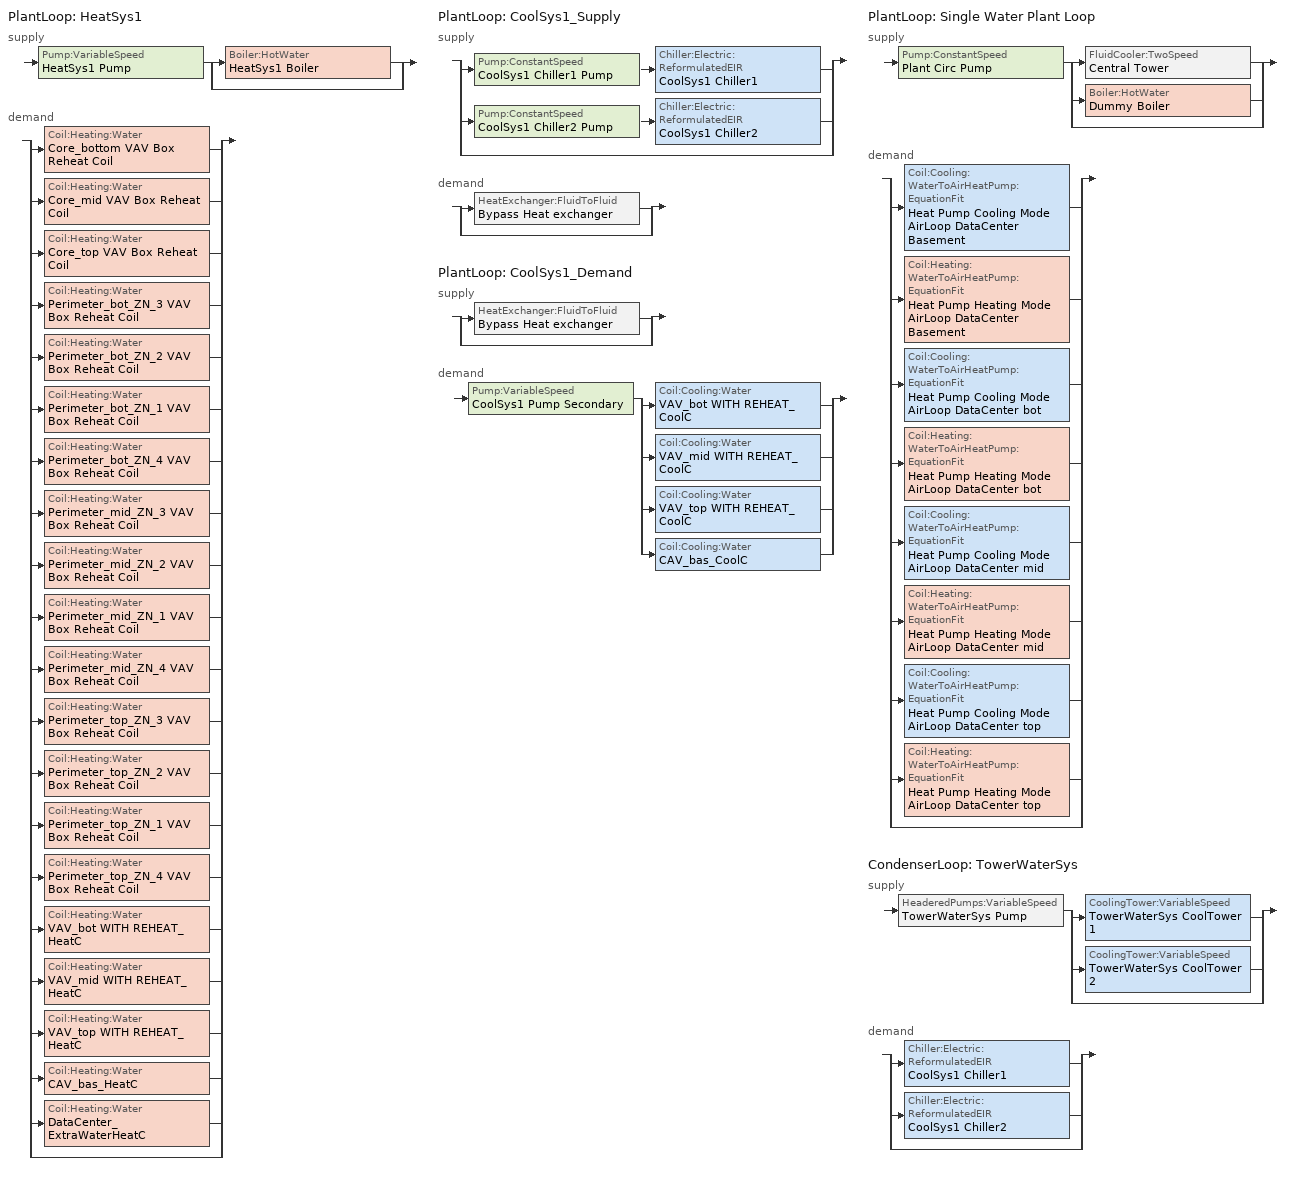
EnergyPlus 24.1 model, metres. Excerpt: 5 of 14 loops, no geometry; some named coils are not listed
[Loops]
PlantLoop 'HeatSys1'
 supply: Pump:VariableSpeed 'HeatSys1 Pump' > split
  | Boiler:HotWater 'HeatSys1 Boiler'
  | bypass
 demand: split
  | Coil:Heating:Water 'Core_bottom VAV Box Reheat Coil'
  | Coil:Heating:Water 'Core_mid VAV Box Reheat Coil'
  | Coil:Heating:Water 'Core_top VAV Box Reheat Coil'
  | Coil:Heating:Water 'Perimeter_bot_ZN_3 VAV Box Reheat Coil'
  | Coil:Heating:Water 'Perimeter_bot_ZN_2 VAV Box Reheat Coil'
  | Coil:Heating:Water 'Perimeter_bot_ZN_1 VAV Box Reheat Coil'
  | Coil:Heating:Water 'Perimeter_bot_ZN_4 VAV Box Reheat Coil'
  | Coil:Heating:Water 'Perimeter_mid_ZN_3 VAV Box Reheat Coil'
  | Coil:Heating:Water 'Perimeter_mid_ZN_2 VAV Box Reheat Coil'
  | Coil:Heating:Water 'Perimeter_mid_ZN_1 VAV Box Reheat Coil'
  | Coil:Heating:Water 'Perimeter_mid_ZN_4 VAV Box Reheat Coil'
  | Coil:Heating:Water 'Perimeter_top_ZN_3 VAV Box Reheat Coil'
  | Coil:Heating:Water 'Perimeter_top_ZN_2 VAV Box Reheat Coil'
  | Coil:Heating:Water 'Perimeter_top_ZN_1 VAV Box Reheat Coil'
  | Coil:Heating:Water 'Perimeter_top_ZN_4 VAV Box Reheat Coil'
  | Coil:Heating:Water 'VAV_bot WITH REHEAT_HeatC'
  | Coil:Heating:Water 'VAV_mid WITH REHEAT_HeatC'
  | Coil:Heating:Water 'VAV_top WITH REHEAT_HeatC'
  | Coil:Heating:Water 'CAV_bas_HeatC'
  | Coil:Heating:Water 'DataCenter_ExtraWaterHeatC'
  | bypass
PlantLoop 'CoolSys1_Supply'
 supply: split
  | Pump:ConstantSpeed 'CoolSys1 Chiller1 Pump' > Chiller:Electric:ReformulatedEIR 'CoolSys1 Chiller1'
  | Pump:ConstantSpeed 'CoolSys1 Chiller2 Pump' > Chiller:Electric:ReformulatedEIR 'CoolSys1 Chiller2'
  | bypass
 demand: split
  | HeatExchanger:FluidToFluid 'Bypass Heat exchanger'
  | bypass
PlantLoop 'CoolSys1_Demand'
 supply: split
  | HeatExchanger:FluidToFluid 'Bypass Heat exchanger'
  | bypass
 demand: Pump:VariableSpeed 'CoolSys1 Pump Secondary' > split
  | Coil:Cooling:Water 'VAV_bot WITH REHEAT_CoolC'
  | Coil:Cooling:Water 'VAV_mid WITH REHEAT_CoolC'
  | Coil:Cooling:Water 'VAV_top WITH REHEAT_CoolC'
  | Coil:Cooling:Water 'CAV_bas_CoolC'
PlantLoop 'Single Water Plant Loop'
 supply: Pump:ConstantSpeed 'Plant Circ Pump' > split
  | FluidCooler:TwoSpeed 'Central Tower'
  | Boiler:HotWater 'Dummy Boiler'
  | bypass
 demand: split
  | Coil:Cooling:WaterToAirHeatPump:EquationFit 'Heat Pump Cooling Mode AirLoop DataCenter Basement'
  | Coil:Heating:WaterToAirHeatPump:EquationFit 'Heat Pump Heating Mode AirLoop DataCenter Basement'
  | Coil:Cooling:WaterToAirHeatPump:EquationFit 'Heat Pump Cooling Mode AirLoop DataCenter bot'
  | Coil:Heating:WaterToAirHeatPump:EquationFit 'Heat Pump Heating Mode AirLoop DataCenter bot'
  | Coil:Cooling:WaterToAirHeatPump:EquationFit 'Heat Pump Cooling Mode AirLoop DataCenter mid'
  | Coil:Heating:WaterToAirHeatPump:EquationFit 'Heat Pump Heating Mode AirLoop DataCenter mid'
  | Coil:Cooling:WaterToAirHeatPump:EquationFit 'Heat Pump Cooling Mode AirLoop DataCenter top'
  | Coil:Heating:WaterToAirHeatPump:EquationFit 'Heat Pump Heating Mode AirLoop DataCenter top'
  | bypass
CondenserLoop 'TowerWaterSys'
 supply: HeaderedPumps:VariableSpeed 'TowerWaterSys Pump' > split
  | CoolingTower:VariableSpeed 'TowerWaterSys CoolTower 1'
  | CoolingTower:VariableSpeed 'TowerWaterSys CoolTower 2'
  | bypass
 demand: split
  | Chiller:Electric:ReformulatedEIR 'CoolSys1 Chiller1'
  | Chiller:Electric:ReformulatedEIR 'CoolSys1 Chiller2'
  | bypass
[Sizing:Plant]
Name | Loop Type | Design Loop Exit Temperature {C} | Loop Design Temperature Difference {deltaC} | Sizing Option | Zone Timesteps in Averaging Window | Coincident Sizing Factor Mode
HeatSys1 | Heating | 82 | 11
CoolSys1_Supply; CoolSys1_Demand | Cooling | 6.67 | 8.33
TowerWaterSys | Condenser | 29.4444 | 5.55556 | Coincident | 6 | GlobalCoolingSizingFactor
Single Water Plant Loop | Heating | 39 | 11
[Coil:Heating:Water] Availability Schedule=ALWAYS_ON; U-Factor Times Area Value {W/K}=AUTOSIZE; Maximum Water Flow Rate {m3/s}=AUTOSIZE; Performance Input Method=UFactorTimesAreaAndDesignWaterFlowRate; Rated Capacity {W}=AUTOSIZE; Rated Inlet Water Temperature {C}=82.2; Rated Inlet Air Temperature {C}=12.8; Rated Outlet Water Temperature {C}=71.1; Rated Outlet Air Temperature {C}=40
Core_bottom VAV Box Reheat Coil; Core_mid VAV Box Reheat Coil; Core_top VAV Box Reheat Coil; Perimeter_bot_ZN_3 VAV Box Reheat Coil; Perimeter_bot_ZN_2 VAV Box Reheat Coil; Perimeter_bot_ZN_1 VAV Box Reheat Coil; Perimeter_bot_ZN_4 VAV Box Reheat Coil; Perimeter_mid_ZN_3 VAV Box Reheat Coil; Perimeter_mid_ZN_2 VAV Box Reheat Coil; Perimeter_mid_ZN_1 VAV Box Reheat Coil; Perimeter_mid_ZN_4 VAV Box Reheat Coil; Perimeter_top_ZN_3 VAV Box Reheat Coil; Perimeter_top_ZN_2 VAV Box Reheat Coil; Perimeter_top_ZN_1 VAV Box Reheat Coil; Perimeter_top_ZN_4 VAV Box Reheat Coil
[Coil:Cooling:WaterToAirHeatPump:EquationFit] Rated Air Flow Rate {m3/s}=autosize; Rated Water Flow Rate {m3/s}=autosize; Gross Rated Total Cooling Capacity {W}=autosize; Gross Rated Sensible Cooling Capacity {W}=autosize; Rated Entering Water Temperature {C}=30; Rated Entering Air Dry-Bulb Temperature {C}=27; Rated Entering Air Wet-Bulb Temperature {C}=19; Part Load Fraction Correlation Curve=HPACCOOLPLFFPLR; Nominal Time for Condensate Removal to Begin {s}=0; Ratio of Initial Moisture Evaporation Rate and Steady State Latent Capacity=0; Maximum Cycling Rate {cycles/hr}=2.5; Latent Capacity Time Constant {s}=60; Fan Delay Time {s}=60
Name | Gross Rated Cooling COP {W/W} | Total Cooling Capacity Curve | Sensible Cooling Capacity Curve | Cooling Power Consumption Curve
Heat Pump Cooling Mode AirLoop DataCenter Basement | 3.87874 | WAHPCoolCapCurveTot 1 | WAHPCoolCapCurveSens 1 | WAHPCoolPowCurve 1
Heat Pump Cooling Mode AirLoop DataCenter bot | 4.00526 | WAHPCoolCapCurveTot 2 | WAHPCoolCapCurveSens 2 | WAHPCoolPowCurve 2
Heat Pump Cooling Mode AirLoop DataCenter mid | 4.00526 | WAHPCoolCapCurveTot 3 | WAHPCoolCapCurveSens 3 | WAHPCoolPowCurve 3
Heat Pump Cooling Mode AirLoop DataCenter top | 4.00526 | WAHPCoolCapCurveTot 4 | WAHPCoolCapCurveSens 4 | WAHPCoolPowCurve 4
[Coil:Heating:WaterToAirHeatPump:EquationFit] Rated Air Flow Rate {m3/s}=autosize; Rated Water Flow Rate {m3/s}=autosize; Gross Rated Heating Capacity {W}=autosize; Gross Rated Heating COP {W/W}=4.2; Rated Entering Water Temperature {C}=20; Rated Entering Air Dry-Bulb Temperature {C}=20; Ratio of Rated Heating Capacity to Rated Cooling Capacity=1; Part Load Fraction Correlation Curve=HPACHEATPLFFPLR
Name | Heating Capacity Curve | Heating Power Consumption Curve
Heat Pump HEATING Mode AirLoop DataCenter Basement | WAHPHeatCapCurve 1 | WAHPHeatPowCurve 1
Heat Pump HEATING Mode AirLoop DataCenter bot | WAHPHeatCapCurve 2 | WAHPHeatPowCurve 2
Heat Pump HEATING Mode AirLoop DataCenter mid | WAHPHeatCapCurve 3 | WAHPHeatPowCurve 3
Heat Pump HEATING Mode AirLoop DataCenter top | WAHPHeatCapCurve 4 | WAHPHeatPowCurve 4
[Pump:VariableSpeed] Motor Efficiency=0.909; Fraction of Motor Inefficiencies to Fluid Stream=0; Coefficient 1 of the Part Load Performance Curve=0; Coefficient 2 of the Part Load Performance Curve=0.0205; Coefficient 3 of the Part Load Performance Curve=0.4101; Coefficient 4 of the Part Load Performance Curve=0.5753; Design Minimum Flow Rate {m3/s}=0; Pump Control Type=Intermittent
Name | Design Maximum Flow Rate {m3/s} | Design Pump Head {Pa} | Design Power Consumption {W}
HeatSys1 Pump | AUTOSIZE | 179352 | AUTOSIZE
CoolSys1 Pump Secondary | autosize | 134284 | autosize
[Pump:ConstantSpeed] Motor Efficiency=0.909; Fraction of Motor Inefficiencies to Fluid Stream=0; Pump Control Type=Intermittent
Name | Design Flow Rate {m3/s} | Design Pump Head {Pa} | Design Power Consumption {W}
CoolSys1 Chiller1 Pump; CoolSys1 Chiller2 Pump | AUTOSIZE | 44761.3 | AUTOSIZE
Plant Circ Pump | autosize | 179045 | autosize
[HeaderedPumps:VariableSpeed]
TowerWaterSys Pump: Total Design Flow Rate {m3/s}=AUTOSIZE; Number of Pumps in Bank=2; Flow Sequencing Control Scheme=SEQUENTIAL; Design Pump Head {Pa}=148557; Design Power Consumption {W}=autosize; Motor Efficiency=0.909; Fraction of Motor Inefficiencies to Fluid Stream=0; Coefficient 1 of the Part Load Performance Curve=0; Coefficient 2 of the Part Load Performance Curve=0.0216; Coefficient 3 of the Part Load Performance Curve=-0.0325; Coefficient 4 of the Part Load Performance Curve=1.0095; Minimum Flow Rate Fraction=0; Pump Control Type=Intermittent
[Boiler:HotWater] Efficiency Curve Temperature Evaluation Variable=LeavingBoiler; Minimum Part Load Ratio=0; Maximum Part Load Ratio=1.2; Optimum Part Load Ratio=1; Water Outlet Upper Temperature Limit {C}=95
Name | Fuel Type | Nominal Capacity {W} | Nominal Thermal Efficiency | Normalized Boiler Efficiency Curve | Design Water Flow Rate {m3/s} | Boiler Flow Mode
HeatSys1 Boiler | NATURALGAS | 1.61462e+06 | 0.8125 | HeatSys1 Boiler Efficiency Curve | AUTOSIZE | LeavingSetpointModulated
Dummy Boiler | NaturalGas | 93894.07 | 0.8 | Dummy Boiler Efficiency Curve | autosize | ConstantFlow
[Chiller:Electric:ReformulatedEIR] Reference Capacity {W}=999071; Reference COP {W/W}=5.33; Reference Leaving Chilled Water Temperature {C}=6.67; Reference Leaving Condenser Water Temperature {C}=34.4444; Reference Chilled Water Flow Rate {m3/s}=0.0283687; Reference Condenser Water Flow Rate {m3/s}=AutoSize; Cooling Capacity Function of Temperature Curve=WC_PD_2010_PB_CAPFT; Electric Input to Cooling Output Ratio Function of Temperature Curve=WC_PD_2010_PB_EIRFT; Electric Input to Cooling Output Ratio Function of Part Load Ratio Curve Type=LeavingCondenserWaterTemperature; Electric Input to Cooling Output Ratio Function of Part Load Ratio Curve=WC_PD_150to300_2010_PB_EIRFPLR; Minimum Part Load Ratio=0.1; Maximum Part Load Ratio=1; Optimum Part Load Ratio=1; Minimum Unloading Ratio=0.1; Leaving Chilled Water Lower Temperature Limit {C}=5; Chiller Flow Mode Type=ConstantFlow; Design Heat Recovery Water Flow Rate {m3/s}=0
CoolSys1 Chiller1; CoolSys1 Chiller2
[CoolingTower:VariableSpeed] Model Type=CoolToolsCrossFlow; Design Inlet Air Wet-Bulb Temperature {C}=20; Design Approach Temperature {deltaC}=5.55556; Design Range Temperature {deltaC}=5.55556; Design Water Flow Rate {m3/s}=0.041082; Design Air Flow Rate {m3/s}=autosize; Design Fan Power {W}=14519.5; Fan Power Ratio Function of Air Flow Rate Ratio Curve=Tower_Fan_Curve; Minimum Air Flow Rate Ratio=0.2; Fraction of Tower Capacity in Free Convection Regime=0.125; Number of Cells=2; Cell Control=MaximalCell; Sizing Factor=1
TowerWaterSys CoolTower 1; TowerWaterSys CoolTower 2
[FluidCooler:TwoSpeed]
Central Tower: Performance Input Method=NominalCapacity; Low Fan Speed U-Factor Times Area Sizing Factor=0.6; High Speed Nominal Capacity {W}=582060; Low Speed Nominal Capacity {W}=291030; Low Speed Nominal Capacity Sizing Factor=0.5; Design Entering Water Temperature {C}=51.67; Design Entering Air Temperature {C}=35; Design Entering Air Wet-bulb Temperature {C}=25.6; Design Water Flow Rate {m3/s}=autosize; High Fan Speed Air Flow Rate {m3/s}=autosize; High Fan Speed Fan Power {W}=43776.2; Low Fan Speed Air Flow Rate {m3/s}=autocalculate; Low Fan Speed Air Flow Rate Sizing Factor=0.5; Low Fan Speed Fan Power {W}=autocalculate; Low Fan Speed Fan Power Sizing Factor=0.16
[HeatExchanger:FluidToFluid]
Bypass Heat exchanger: Availability Schedule=ALWAYS_ON; Loop Demand Side Design Flow Rate {m3/s}=autosize; Loop Supply Side Design Flow Rate {m3/s}=autosize; Heat Exchange Model Type=Ideal; Heat Exchanger U-Factor Times Area Value {W/K}=autosize; Control Type=UncontrolledOn; Minimum Temperature Difference to Activate Heat Exchanger {deltaC}=0.01; Heat Transfer Metering End Use Type=LoopToLoop; Component Override Cooling Control Temperature Mode=Loop; Sizing Factor=1
[PlantLoop] Minimum Loop Flow Rate {m3/s}=0
Name | Fluid Type | Plant Equipment Operation Scheme | Maximum Loop Temperature {C} | Minimum Loop Temperature {C} | Maximum Loop Flow Rate {m3/s} | Plant Loop Volume {m3} | Load Distribution Scheme | User Defined Fluid Type | Plant Loop Demand Calculation Scheme
HeatSys1 | WATER | HeatSys1 Loop Operation Scheme List | 100 | 10 | AUTOSIZE | AUTOSIZE | Optimal
CoolSys1_Supply | WATER | CoolSys1 Loop Operation Scheme List | 98 | 1 | AUTOSIZE | autocalculate | UniformLoad
CoolSys1_Demand | Water | CoolSys1 Sec Loop Operation | 98 | 1 | autosize | autocalculate | UniformLoad
Single Water Plant Loop | UserDefinedFluidType | Plant Loop Operation | 35 | 10 | autosize | autocalculate | SequentialLoad | EthyleneGlycol40Percent | DualSetpointDeadband
[CondenserLoop]
TowerWaterSys: Fluid Type=Water; Condenser Equipment Operation Scheme=TowerWaterSys Loop Operation Scheme List; Maximum Loop Temperature {C}=80; Minimum Loop Temperature {C}=5; Maximum Loop Flow Rate {m3/s}=AUTOSIZE; Minimum Loop Flow Rate {m3/s}=0; Condenser Loop Volume {m3}=AUTOSIZE; Load Distribution Scheme=SequentialLoad
[PlantEquipmentList]
HeatSys1 Equipment List: HeatSys1 Boiler
CoolSys1 Equipment List 1: CoolSys1 Chiller1
CoolSys1 Equipment List 2: CoolSys1 Chiller1, CoolSys1 Chiller2
CoolSys1 HeatExchanger: Bypass Heat exchanger
[CondenserEquipmentList]
TowerWaterSys Equipment List 1: TowerWaterSys CoolTower 1
TowerWaterSys Equipment List 2: TowerWaterSys CoolTower 1, TowerWaterSys CoolTower 2
[PlantEquipmentOperation:CoolingLoad] Load Range 1 Lower Limit {W}=0; Load Range 1 Upper Limit {W}=999071
Name | Range 1 Equipment List | Load Range 2 Lower Limit {W} | Load Range 2 Upper Limit {W} | Range 2 Equipment List
CoolSys1 Operation Scheme | CoolSys1 Equipment List 1 | 999071 | 100000000000000 | CoolSys1 Equipment List 2
CoolSys1 Sec Operation Scheme | CoolSys1 HeatExchanger
TowerWaterSys Operation Scheme | TowerWaterSys Equipment List 1 | 999071 | 100000000000000 | TowerWaterSys Equipment List 2
[PlantEquipmentOperation:HeatingLoad]
HeatSys1 Operation Scheme: Load Range 1 Lower Limit {W}=0; Load Range 1 Upper Limit {W}=1000000000000000; Range 1 Equipment List=HeatSys1 Equipment List
[PlantEquipmentOperation:ComponentSetpoint]
WSHPPlant Operation Scheme: Equipment 1=Central Tower; Component 1 Flow Rate {m3/s}=autosize; Operation 1 Type=Cooling; Equipment 2=Dummy Boiler; Component 2 Flow Rate {m3/s}=autosize; Operation 2 Type=Heating
[PlantEquipmentOperationSchemes]
Name | Control Scheme 1 | Control Scheme 1 Schedule
HeatSys1 Loop Operation Scheme List | HeatSys1 Operation Scheme | PlantOnSched
CoolSys1 Loop Operation Scheme List | CoolSys1 Operation Scheme | PlantOnSched
CoolSys1 Sec Loop Operation | CoolSys1 Sec Operation Scheme | PlantOnSched
Plant Loop Operation | WSHPPlant Operation Scheme | Always_On
[CondenserEquipmentOperationSchemes]
TowerWaterSys Loop Operation Scheme List: Control Scheme 1=TowerWaterSys Operation Scheme; Control Scheme 1 Schedule=PlantOnSched
[EnergyManagementSystem:Sensor]
Name | Output:Variable or Output:Meter Index Key | Output:Variable or Output:Meter
DataCenter_FanMassFlow | AirLoop DataCenter Basement Supply Fan Outlet | System Node Mass Flow Rate
DataCenter_CLG_SP | Cooling Coil Air Outlet Node AirLoop DataCenter Basement | System Node Setpoint Temperature
Tower_PumpMassFlow | TowerWaterSys Supply Inlet Node | System Node Mass Flow Rate
Chiller1_Status | CoolSys1 Chiller1 | Chiller Electricity Rate
Chiller2_Status | CoolSys1 Chiller2 | Chiller Electricity Rate
BoilerPLR | HeatSys1 Boiler | Boiler Part Load Ratio
ChillerPlantDemandLoad | CoolSys1_Supply | Plant Supply Side Cooling Demand Rate
[EnergyManagementSystem:Actuator]
Name | Actuated Component Unique | Actuated Component Type | Actuated Component Control Type
Chiller2PumpStatus | COOLSYS1 CHILLER2 PUMP | Plant Component Pump:ConstantSpeed | On/Off Supervisory
Chiller1PumpFlow | COOLSYS1 CHILLER1 PUMP | Pump | Pump Mass Flow Rate
Chiller2PumpFlow | COOLSYS1 CHILLER2 PUMP | Pump | Pump Mass Flow Rate
Chiller2Status | COOLSYS1 CHILLER2 | Plant Component Chiller:Electric:ReformulatedEIR | On/Off Supervisory
[EnergyManagementSystem:Program]
SET_Perimeter_top_ZN_2_Light_EMS_Program: SET Perimeter_top_ZN_2_LSr_IP=0.093*Perimeter_top_ZN_2_LSr/Perimeter_top_ZN_2_Area; IF (Perimeter_top_ZN_2_Occ_Sensor <= 0) && (Perimeter_top_ZN_2_LSr_IP >= 0.02); SET Perimeter_top_ZN_2_Light_Actuator = 0.02*Perimeter_top_ZN_2_Area/0.09290304; ELSE; SET Perimeter_top_ZN_2_Light_Actuator = NULL; ENDIF
SET_Perimeter_top_ZN_1_Light_EMS_Program: SET Perimeter_top_ZN_1_LSr_IP=0.093*Perimeter_top_ZN_1_LSr/Perimeter_top_ZN_1_Area; IF (Perimeter_top_ZN_1_Occ_Sensor <= 0) && (Perimeter_top_ZN_1_LSr_IP >= 0.02); SET Perimeter_top_ZN_1_Light_Actuator = 0.02*Perimeter_top_ZN_1_Area/0.09290304; ELSE; SET Perimeter_top_ZN_1_Light_Actuator = NULL; ENDIF
SET_Perimeter_top_ZN_4_Light_EMS_Program: SET Perimeter_top_ZN_4_LSr_IP=0.093*Perimeter_top_ZN_4_LSr/Perimeter_top_ZN_4_Area; IF (Perimeter_top_ZN_4_Occ_Sensor <= 0) && (Perimeter_top_ZN_4_LSr_IP >= 0.02); SET Perimeter_top_ZN_4_Light_Actuator = 0.02*Perimeter_top_ZN_4_Area/0.09290304; ELSE; SET Perimeter_top_ZN_4_Light_Actuator = NULL; ENDIF
[EnergyManagementSystem:GlobalVariable]
DataCenter_PreheatDeltaT
Wired_LTG
BoilerType; CapRated; EtRated; PLRx; Ecx; SkinLossRate
[EnergyManagementSystem:OutputVariable]
Name | EMS Variable | Type of Data in Variable | Update Frequency | Units
DataCenter_ExtraElecHeatC_Status | DataCenter_ExtraElecHeatC_Status | Averaged | SystemTimeStep
DataCenter_ExtraWaterHeatC_Status | DataCenter_ExtraWaterHeatC_Status | Averaged | SystemTimeStep
DataCenter_PreheatDeltaT | DataCenter_PreheatDeltaT | Averaged | SystemTimeStep
Wired_LTG | Wired_LTG | Summed | ZoneTimeStep | J
[EnergyManagementSystem:InternalVariable]
Chiller2PumpDesignFlow: Internal Data Index Key=COOLSYS1 CHILLER2 PUMP; Internal Data Type=Pump Maximum Mass Flow Rate
[AvailabilityManager:Scheduled] Schedule=Always_On
AirLoop DataCenter Basement Availability; AirLoop DataCenter bot Availability; AirLoop DataCenter mid Availability; AirLoop DataCenter top Availability
[AvailabilityManager:NightCycle] Applicability Schedule=Always_On; Fan Schedule=HVACOperationSchd; Control Type=CycleOnAny; Thermostat Tolerance {deltaC}=1; Cycling Run Time Control Type=FixedRunTime; Cycling Run Time {s}=1800
CAV_bas Availability Manager; VAV_bot WITH REHEAT Availability Manager; VAV_mid WITH REHEAT Availability Manager; VAV_top WITH REHEAT Availability Manager
[SetpointManager:Scheduled] Control Variable=Temperature
Name | Schedule | Setpoint Node or NodeList
HeatSys1 Loop Setpoint Manager | HW-Loop-Temp-Schedule | HeatSys1 Supply Outlet Node
CoolSys1 Loop Setpoint Manager | CW-Loop-Temp-Schedule | CoolSys1 Supply Outlet Node
TowerWaterSystem Loop Setpoint Manager | Tower-Loop-Temp-Schedule | TowerWaterSys Supply Outlet Node
CoolSys1 Loop Plant Demand Inlet Setpoint Manager | CW-Loop-Temp-Schedule | CoolSys1 Demand Inlet Node
HeatSys1 Boiler Setpoint Manager | HW-Loop-Temp-Schedule | HeatSys1 Supply Equipment Outlet Node
[SetpointManager:Scheduled:DualSetpoint]
Water Loop Setpoint Manager: Control Variable=Temperature; High Setpoint Schedule=PLANT LOOP HIGH TEMP SCHEDULE; Low Setpoint Schedule=PLANT LOOP LOW TEMP SCHEDULE; Setpoint Node or NodeList=Plant Supply Outlet Node
[ElectricLoadCenter:Transformer]
Transformer 1: Availability Schedule=Always_On; Transformer Usage=PowerInFromGrid; Rated Capacity {VA}=500000; Phase=3; Conductor Material=Aluminum; Full Load Temperature Rise {C}=150; Fraction of Eddy Current Losses=0.1; Performance Input Method=NominalEfficiency; Nameplate Efficiency=0.991; Per Unit Load for Nameplate Efficiency=0.35; Reference Temperature for Nameplate Efficiency {C}=75; Consider Transformer Loss for Utility Cost=Yes; Meter 1=Wired_LTG_Electricity; Meter 2=Wired_Int_EQUIP
[Schedule:Compact]
ALWAYS_ON; PlantOnSched: Through: 12/31, For: AllDays, Until: 24:00, 1
HVACOperationSchd: Through: 12/31, For: Weekdays SummerDesignDay, Until: 06:00, 0, Until: 22:00, 1, Until: 24:00, 0, For: Saturday WinterDesignDay, Until: 06:00, 0, Until: 18:00, 1, Until: 24:00, 0, For: Sunday Holidays AllOtherDays, Until: 24:00, 0
CW-Loop-Temp-Schedule: Through: 12/31, For: AllDays, Until: 24:00, 6.7
HW-Loop-Temp-Schedule: Through: 12/31, For: AllDays, Until: 24:00, 82
Tower-Loop-Temp-Schedule: Through: 12/31, For: AllDays, Until: 24:00, 21.1
PLANT LOOP HIGH TEMP SCHEDULE: Through: 12/31, For: Alldays, Until: 24:00, 18.33
PLANT LOOP LOW TEMP SCHEDULE: Through: 12/31, For: Alldays, Until: 24:00, 5
[Curve:QuadLinear] Minimum Value of w=-100; Maximum Value of w=100; Minimum Value of x=-100; Maximum Value of x=100; Minimum Value of y=-100; Maximum Value of y=100; Minimum Value of z=-100; Maximum Value of z=100
Name | Coefficient1 Constant | Coefficient2 w | Coefficient3 x | Coefficient4 y | Coefficient5 z
WAHPCoolCapCurveTot 1; WAHPCoolCapCurveTot 2; WAHPCoolCapCurveTot 3; WAHPCoolCapCurveTot 4 | -4.50025 | 7.51533 | -2.3423 | 0.146425 | 0.107374
WAHPCoolPowCurve 1; WAHPCoolPowCurve 2; WAHPCoolPowCurve 3; WAHPCoolPowCurve 4 | -5.64271 | 0.436278 | 5.80919 | 0.140731 | -0.167686
WAHPHeatCapCurve 1; WAHPHeatCapCurve 2; WAHPHeatCapCurve 3; WAHPHeatCapCurve 4 | 0.235574 | -3.32614 | 3.77003 | 0.177488 | 0.127378
WAHPHeatPowCurve 1; WAHPHeatPowCurve 2; WAHPHeatPowCurve 3; WAHPHeatPowCurve 4 | -3.82822 | 3.42058 | 1.51671 | -0.179362 | -0.104071
[Curve:QuintLinear] Coefficient1 Constant=5.6764; Coefficient2 v=21.4026; Coefficient3 w=-25.3427; Coefficient4 x=-1.63025; Coefficient5 y=0.464032; Coefficient6 z=0.0655524; Minimum Value of v=-100; Maximum Value of v=100; Minimum Value of w=-100; Maximum Value of w=100; Minimum Value of x=-100; Maximum Value of x=100; Minimum Value of y=-100; Maximum Value of y=100; Minimum Value of z=-100; Maximum Value of z=100
WAHPCoolCapCurveSens 1; WAHPCoolCapCurveSens 2; WAHPCoolCapCurveSens 3; WAHPCoolCapCurveSens 4
[Curve:Quadratic] Coefficient3 x**2=0; Minimum Value of x=0; Maximum Value of x=1
Name | Coefficient1 Constant | Coefficient2 x
HeatSys1 Boiler Efficiency Curve; Dummy Boiler Efficiency Curve | 1 | 0
HPACCOOLPLFFPLR; HPACHEATPLFFPLR | 0.75 | 0.25
[Curve:Cubic]
Tower_Fan_Curve: Coefficient1 Constant=0; Coefficient2 x=0; Coefficient3 x**2=0; Coefficient4 x**3=1; Minimum Value of x=0; Maximum Value of x=1
[Curve:Bicubic]
WC_PD_150TO300_2010_PB_EIRFPLR: Coefficient1 Constant=-0.136053; Coefficient2 x=0.0086427; Coefficient3 x**2=3.85558e-06; Coefficient4 y=1.02403; Coefficient5 y**2=0.0604744; Coefficient6 x*y=-0.00894786; Coefficient7 x**3=0; Coefficient8 y**3=0.057066; Coefficient9 x**2*y=0; Coefficient10 x*y**2=0; Minimum Value of x=31.13; Maximum Value of x=36.52; Minimum Value of y=0.19; Maximum Value of y=1.03
[Curve:Biquadratic] Minimum Value of x=5; Maximum Value of x=10; Minimum Value of y=17.78; Maximum Value of y=46.11
Name | Coefficient1 Constant | Coefficient2 x | Coefficient3 x**2 | Coefficient4 y | Coefficient5 y**2 | Coefficient6 x*y
WC_PD_2010_PB_CAPFT | 0.906117 | 0.0292267 | -0.0003665 | -0.0009698 | -9.07e-05 | 0.0002535
WC_PD_2010_PB_EIRFT | 0.361778 | -0.0230016 | 0.0009672 | 0.0131801 | 0.0003761 | -0.0007121
